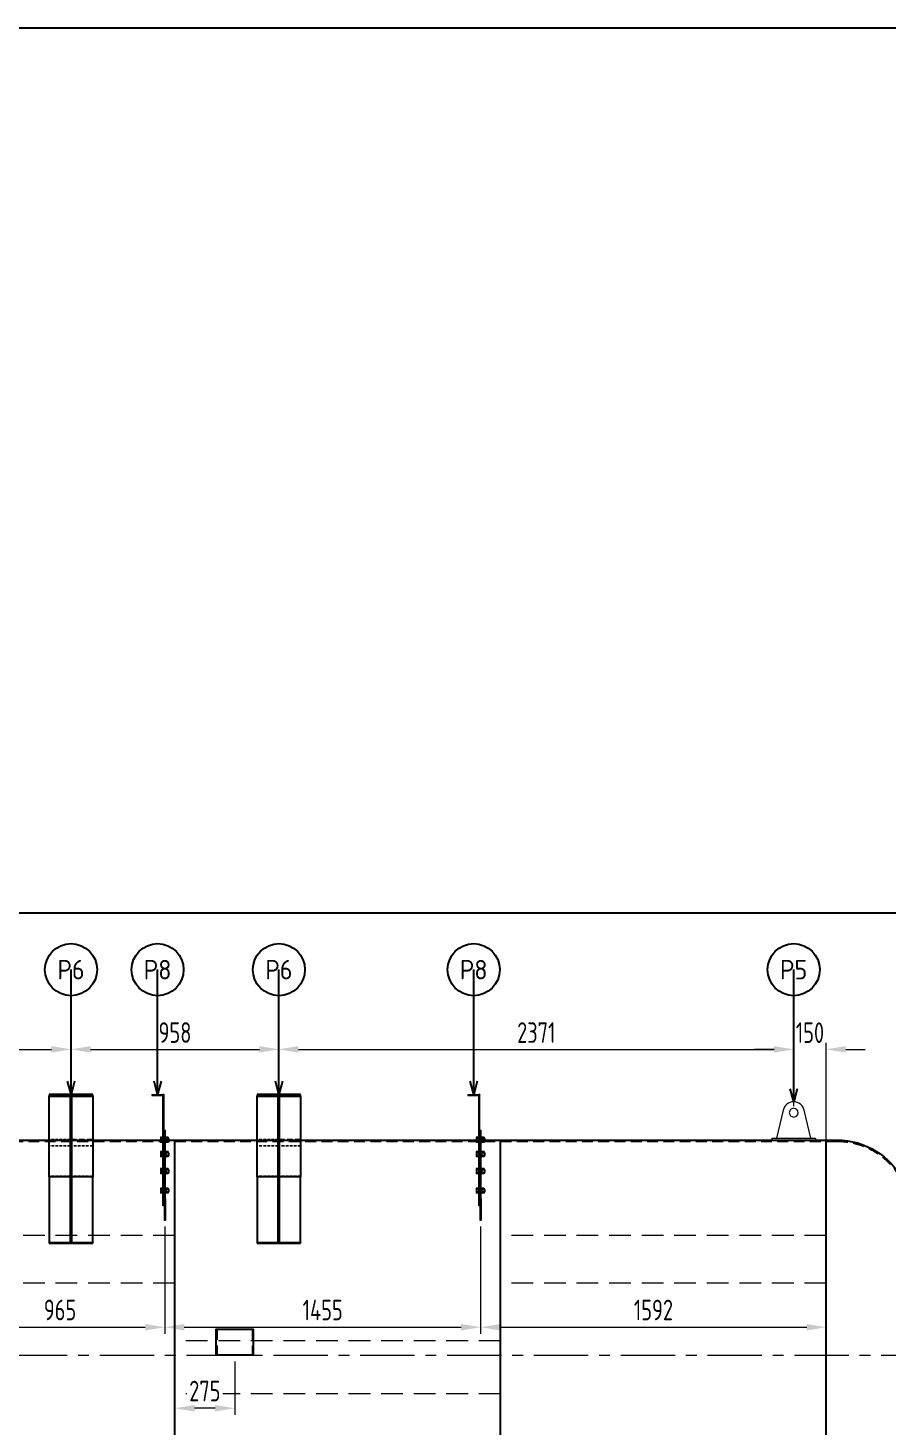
# Model space of a CAD drawing. Header units: millimetres. Extents: x -46397 to 283259, y -8690 to 23983.
# Drawn here: x 73152 to 77109, y 5397 to 11841 of the extents above; entities that cross this region are included whole.
import ezdxf
from ezdxf import colors
from ezdxf.entities.mleader import LeaderData, LeaderLine
from ezdxf.enums import TextEntityAlignment as Align
from ezdxf.math import Vec2, Vec3

# ---------------------------------------------------------------- set-up
doc = ezdxf.new("R2010")
doc.units = ezdxf.units.MM
for name, pattern in [('CENTER', [2, 1.25, -0.25, 0.25, -0.25]), ('HIDDEN', [0.375, 0.25, -0.125]), ('HIDDENX2', [0.75, 0.5, -0.25])]:
    doc.linetypes.add(name, pattern=pattern)
doc.layers.get('Defpoints').update_dxf_attribs({"lineweight": 0})
for name, color, linetype, lineweight in [('0-Dim', 7, 'Continuous', 0), ('CHUAN NET KHUAT', 4, 'HIDDEN', 0), ('Dtext', 255, 'Continuous', 20), ('DUONGCHINH', 7, 'Continuous', 25), ('DUONGTAM', 1, 'CENTER', 0), ('Long_AM_Visible', 30, 'Continuous', 25), ('PHANTOM 2', 8, 'Continuous', 0), ('Standard', 7, 'Continuous', 0)]:
    doc.layers.add(name, color=color, linetype=linetype, lineweight=lineweight)
doc.styles.add('Chu va so', font='arial.ttf')
doc.styles.add('GHI CHÚ 1', font='isocp_IV25.ttf', dxfattribs={"width": 0.8})
doc.styles.add('Long_Text', font='isocp.shx', dxfattribs={"width": 0.7})
doc.styles.get("Standard").update_dxf_attribs({"font": 'isocp.shx', "width": 0.8})
doc.styles.add('TCVN', font='arial.ttf')
doc.dimstyles.new('1-30SCALE', dxfattribs={"dimtxt": 75, "dimasz": 75, "dimexe": 37.5, "dimexo": 30, "dimgap": 30, "dimtad": 1, "dimtoh": 1, "dimdec": 0, "dimdsep": 46, "dimtxsty": 'GHI CHÚ 1', "dimcen": 0.09, "dimclrd": 256, "dimclre": 256, "dimclrt": 2, "dimadec": 0, "dimazin": 0, "dimtfac": 1, "dimtdec": 0, "dimtofl": 0, "dimtmove": 0, "dimatfit": 3, "dimfxl": 1, "dimlwd": 0, "dimlwe": 0, "dimarcsym": 0})

# ---------------------------------------------------------------- blocks, each defined once
blk = doc.blocks.new('A$Cb6d5b212')
at = {"color": 2, "linetype": 'Continuous', "lineweight": 0, "ltscale": 10, "extrusion": (2.28848e-17, 1, 0)}
for p, q in [((0, -990), (0, 990)), ((1500, -990), (1500, 990))]:
    blk.add_line(p, q, dxfattribs=at)
at = {"layer": 'CHUAN NET KHUAT', "color": 3, "linetype": 'HIDDENX2', "lineweight": 0, "ltscale": 100, "extrusion": (2.28848e-17, 1, 0)}
for p, q in [((-1500, 985), (0, 985)), ((0, 985), (1500, 985)), ((1500, 985), (3000, 985)), ((3000, 985), (3050, 985))]:
    blk.add_line(p, q, dxfattribs=at)
at = {"layer": 'CHUAN NET KHUAT', "color": 3, "linetype": 'HIDDENX2', "lineweight": 0, "ltscale": 200}
for p, q in [((0, 550.6), (-1500, 550.6)), ((3000, 550.6), (1500, 550.6)), ((0, 332), (-1500, 332)), ((3000, 332), (1500, 332))]:
    blk.add_line(p, q, dxfattribs=at)
at = {"layer": 'CHUAN NET KHUAT', "color": 4, "linetype": 'HIDDENX2', "lineweight": 0, "ltscale": 200}
for p, q in [((1500, 65.4), (0, 65.4)), ((1500, -178.9), (0, -178.9))]:
    blk.add_line(p, q, dxfattribs=at)
at = {"layer": 'CHUAN NET KHUAT', "color": 3, "linetype": 'HIDDENX2', "lineweight": 0, "ltscale": 100, "extrusion": (0, 0, -1)}
blk.add_arc((-3050, 650.1), 334.9, 90, 153.12441, dxfattribs=at)
at = {"layer": 'DUONGCHINH', "color": 2, "ltscale": 10, "extrusion": (2.28848e-17, 1, 0)}
for p, q in [((-1500, 990), (0, 990)), ((0, -990), (0, 990)), ((0, 990), (1500, 990)), ((1500, 990), (3000, 990)), ((1500, -990), (1500, 990)), ((3000, -991), (3000, 991)), ((3000, 991), (3050, 991))]:
    blk.add_line(p, q, dxfattribs=at)
at = {"layer": 'DUONGCHINH', "color": 2, "ltscale": 10, "extrusion": (0, 0, -1)}
blk.add_arc((-3050, 650.1), 340.9, 90, 153.12441, dxfattribs=at)
at = {"layer": 'DUONGTAM', "ltscale": 200}
blk.add_line((-3546.2, 0), (3546.2, 0), dxfattribs=at)
blk = doc.blocks.new('A$Cd98a78a3')
at = {"color": 7, "linetype": 'Continuous', "lineweight": 0, "ltscale": 10, "extrusion": (2.28848e-17, 1, 0)}
for p, q in [((-106, 1202), (-106, 1196)), ((-106, 1202), (-56, 1202)), ((-106, 1196), (-58, 1196)), ((-56, 1202), (-56, 1202)), ((-52, 1202), (-56, 1202)), ((-52, 1202), (-56, 1202)), ((-56, 1151.8), (-56, 1194)), ((-50, 1200), (-50, 1200)), ((-50, 1151.8), (-50, 1200)), ((1349, 1202), (1349, 1196)), ((1349, 1202), (1399, 1202)), ((1349, 1196), (1397, 1196)), ((1399, 1202), (1399, 1202)), ((1403, 1202), (1399, 1202)), ((1403, 1202), (1399, 1202)), ((1399, 1151.8), (1399, 1194)), ((1405, 1200), (1405, 1200)), ((1405, 1151.8), (1405, 1200)), ((-56, 688), (-56, 1151.8)), ((-50, 1151.8), (-56, 1151.8)), ((-50, 688), (-50, 1151.8)), ((1399, 688), (1399, 1151.8)), ((1405, 1151.8), (1399, 1151.8)), ((1405, 688), (1405, 1151.8)), ((2801.4, 1129.1), (2770.6, 1000)), ((2929.4, 1000), (2898.6, 1129.1)), ((-50, 1036.6), (-44, 1036.6)), ((-44, 720.7), (-44, 1036.6)), ((1405, 1036.6), (1411, 1036.6)), ((1411, 720.7), (1411, 1036.6)), ((-67, 1004.2), (-67, 998.2)), ((-59, 1004.2), (-67, 1004.2)), ((-67, 998.2), (-67, 986.3)), ((-59, 998.2), (-67, 998.2)), ((-67, 986.3), (-67, 980.3)), ((-59, 986.3), (-67, 986.3)), ((-59, 980.3), (-67, 980.3)), ((-59, 980.3), (-59, 1004.3)), ((-59, 1004.3), (-56, 1004.3)), ((-59, 980.3), (-56, 980.3)), ((-44, 1004.3), (-41, 1004.3)), ((-44, 980.3), (-41, 980.3)), ((-41, 1004.3), (-41, 980.3)), ((-31, 1004.2), (-41, 1004.2)), ((-31, 998.2), (-41, 998.2)), ((-31, 986.3), (-41, 986.3)), ((-31, 980.3), (-41, 980.3)), ((-31, 1004.2), (-31, 998.2)), ((-31, 998.3), (-26, 998.3)), ((-31, 998.2), (-31, 986.3)), ((-31, 986.3), (-31, 980.3)), ((-31, 986.3), (-26, 986.3)), ((-26, 986.3), (-26, 998.3)), ((1388, 1004.2), (1388, 998.2)), ((1396, 1004.2), (1388, 1004.2)), ((1388, 998.2), (1388, 986.3)), ((1396, 998.2), (1388, 998.2)), ((1388, 986.3), (1388, 980.3)), ((1396, 986.3), (1388, 986.3)), ((1396, 980.3), (1388, 980.3)), ((1396, 980.3), (1396, 1004.3)), ((1396, 1004.3), (1399, 1004.3)), ((1396, 980.3), (1399, 980.3)), ((1411, 1004.3), (1414, 1004.3)), ((1411, 980.3), (1414, 980.3)), ((1414, 1004.3), (1414, 980.3)), ((1424, 1004.2), (1414, 1004.2)), ((1424, 998.2), (1414, 998.2)), ((1424, 986.3), (1414, 986.3)), ((1424, 980.3), (1414, 980.3)), ((1424, 1004.2), (1424, 998.2)), ((1424, 998.3), (1429, 998.3)), ((1424, 998.2), (1424, 986.3)), ((1424, 986.3), (1424, 980.3)), ((1424, 986.3), (1429, 986.3)), ((1429, 986.3), (1429, 998.3)), ((2750, 1000), (2750, 998.8)), ((2750, 1000), (2770.6, 1000)), ((2950, 998.8), (2750, 998.8)), ((2750, 998.8), (2750, 988.7)), ((2750, 988.7), (2950, 988.7)), ((2770.6, 1000), (2929.4, 1000)), ((2929.4, 1000), (2950, 1000)), ((2950, 998.8), (2950, 1000)), ((2950, 998.8), (2950, 988.7)), ((-67, 938.4), (-67, 932.4)), ((-59, 938.4), (-67, 938.4)), ((-67, 932.4), (-67, 920.4)), ((-59, 932.4), (-67, 932.4)), ((-67, 920.4), (-67, 914.4)), ((-59, 920.4), (-67, 920.4)), ((-59, 914.4), (-67, 914.4)), ((-59, 914.4), (-59, 938.4)), ((-59, 938.4), (-56, 938.4)), ((-59, 914.4), (-56, 914.4)), ((-44, 938.4), (-41, 938.4)), ((-44, 914.4), (-41, 914.4)), ((-31, 938.4), (-41, 938.4)), ((-41, 938.4), (-41, 914.4)), ((-31, 932.4), (-41, 932.4)), ((-31, 920.4), (-41, 920.4)), ((-31, 914.4), (-41, 914.4)), ((-31, 938.4), (-31, 932.4)), ((-31, 932.4), (-31, 920.4)), ((-31, 932.4), (-26, 932.4)), ((-31, 920.4), (-31, 914.4)), ((-31, 920.4), (-26, 920.4)), ((-26, 920.4), (-26, 932.4)), ((1388, 938.4), (1388, 932.4)), ((1396, 938.4), (1388, 938.4)), ((1388, 932.4), (1388, 920.4)), ((1396, 932.4), (1388, 932.4)), ((1388, 920.4), (1388, 914.4)), ((1396, 920.4), (1388, 920.4)), ((1396, 914.4), (1388, 914.4)), ((1396, 914.4), (1396, 938.4)), ((1396, 938.4), (1399, 938.4)), ((1396, 914.4), (1399, 914.4)), ((1411, 938.4), (1414, 938.4)), ((1411, 914.4), (1414, 914.4)), ((1424, 938.4), (1414, 938.4)), ((1414, 938.4), (1414, 914.4)), ((1424, 932.4), (1414, 932.4)), ((1424, 920.4), (1414, 920.4)), ((1424, 914.4), (1414, 914.4)), ((1424, 938.4), (1424, 932.4)), ((1424, 932.4), (1424, 920.4)), ((1424, 932.4), (1429, 932.4)), ((1424, 920.4), (1424, 914.4)), ((1424, 920.4), (1429, 920.4)), ((1429, 920.4), (1429, 932.4)), ((-67, 860), (-67, 854)), ((-59, 860), (-67, 860)), ((-67, 854), (-67, 842)), ((-59, 854), (-67, 854)), ((-67, 842), (-67, 836)), ((-59, 842), (-67, 842)), ((-59, 836), (-59, 860)), ((-59, 860), (-56, 860)), ((-44, 860), (-41, 860)), ((-31, 860), (-41, 860)), ((-41, 860), (-41, 836)), ((-31, 854), (-41, 854)), ((-31, 842), (-41, 842)), ((-31, 860), (-31, 854)), ((-31, 854), (-31, 842)), ((-31, 854), (-26, 854)), ((-31, 842), (-31, 836)), ((-31, 842), (-26, 842)), ((-26, 842), (-26, 854)), ((1388, 860), (1388, 854)), ((1396, 860), (1388, 860)), ((1388, 854), (1388, 842)), ((1396, 854), (1388, 854)), ((1388, 842), (1388, 836)), ((1396, 842), (1388, 842)), ((1396, 836), (1396, 860)), ((1396, 860), (1399, 860)), ((1411, 860), (1414, 860)), ((1424, 860), (1414, 860)), ((1414, 860), (1414, 836)), ((1424, 854), (1414, 854)), ((1424, 842), (1414, 842)), ((1424, 860), (1424, 854)), ((1424, 854), (1424, 842)), ((1424, 854), (1429, 854)), ((1424, 842), (1424, 836)), ((1424, 842), (1429, 842)), ((1429, 842), (1429, 854)), ((-59, 836), (-67, 836)), ((-59, 836), (-56, 836)), ((-44, 836), (-41, 836)), ((-31, 836), (-41, 836)), ((1396, 836), (1388, 836)), ((1396, 836), (1399, 836)), ((1411, 836), (1414, 836)), ((1424, 836), (1414, 836)), ((-67, 770.1), (-67, 764.1)), ((-59, 770.1), (-67, 770.1)), ((-67, 764.1), (-67, 752.2)), ((-59, 764.1), (-67, 764.1)), ((-67, 752.2), (-67, 746.2)), ((-59, 752.2), (-67, 752.2)), ((-59, 746.2), (-67, 746.2)), ((-59, 746.1), (-59, 770.1)), ((-59, 770.1), (-56, 770.1)), ((-59, 746.1), (-56, 746.1)), ((-50, 720.7), (-50, 622.7)), ((-50, 720.7), (-44, 720.7)), ((-44, 770.1), (-41, 770.1)), ((-44, 746.1), (-41, 746.1)), ((-44, 720.7), (-44, 622.7)), ((-31, 770.1), (-41, 770.1)), ((-41, 770.1), (-41, 746.1)), ((-31, 764.1), (-41, 764.1)), ((-31, 752.2), (-41, 752.2)), ((-31, 746.2), (-41, 746.2)), ((-31, 770.1), (-31, 764.1)), ((-31, 764.1), (-26, 764.1)), ((-31, 764.1), (-31, 752.2)), ((-31, 752.2), (-31, 746.2)), ((-31, 752.1), (-26, 752.1)), ((-26, 752.1), (-26, 764.1)), ((1388, 770.1), (1388, 764.1)), ((1396, 770.1), (1388, 770.1)), ((1388, 764.1), (1388, 752.2)), ((1396, 764.1), (1388, 764.1)), ((1388, 752.2), (1388, 746.2)), ((1396, 752.2), (1388, 752.2)), ((1396, 746.2), (1388, 746.2)), ((1396, 746.1), (1396, 770.1)), ((1396, 770.1), (1399, 770.1)), ((1396, 746.1), (1399, 746.1)), ((1405, 720.7), (1405, 622.7)), ((1405, 720.7), (1411, 720.7)), ((1411, 770.1), (1414, 770.1)), ((1411, 746.1), (1414, 746.1)), ((1411, 720.7), (1411, 622.7)), ((1424, 770.1), (1414, 770.1)), ((1414, 770.1), (1414, 746.1)), ((1424, 764.1), (1414, 764.1)), ((1424, 752.2), (1414, 752.2)), ((1424, 746.2), (1414, 746.2)), ((1424, 770.1), (1424, 764.1)), ((1424, 764.1), (1429, 764.1)), ((1424, 764.1), (1424, 752.2)), ((1424, 752.2), (1424, 746.2)), ((1424, 752.1), (1429, 752.1)), ((1429, 752.1), (1429, 764.1)), ((-50, 688), (-56, 688)), ((1405, 688), (1399, 688)), ((-50, 622.7), (-44, 622.7)), ((1405, 622.7), (1411, 622.7))]:
    blk.add_line(p, q, dxfattribs=at)
at = {"color": 4, "linetype": 'HIDDENX2', "lineweight": 0, "ltscale": 10, "extrusion": (2.28848e-17, 1, 0)}
for p, q in [((-50, 1001.5), (-56, 1001.5)), ((-50, 999.3), (-56, 999.3)), ((-56, 998.3), (-31, 998.3)), ((-56, 986.3), (-31, 986.3)), ((-50, 985.3), (-56, 985.3)), ((-44, 999.3), (-50, 999.3)), ((-44, 985.3), (-50, 985.3)), ((-31, 998.3), (-44, 998.3)), ((-31, 986.3), (-44, 986.3)), ((1405, 1001.5), (1399, 1001.5)), ((1405, 999.3), (1399, 999.3)), ((1399, 998.3), (1424, 998.3)), ((1399, 986.3), (1424, 986.3)), ((1405, 985.3), (1399, 985.3)), ((1411, 999.3), (1405, 999.3)), ((1411, 985.3), (1405, 985.3)), ((1424, 998.3), (1411, 998.3)), ((1424, 986.3), (1411, 986.3)), ((2750, 990), (2950, 990)), ((-50, 933.4), (-56, 933.4)), ((-56, 932.4), (-31, 932.4)), ((-56, 920.4), (-31, 920.4)), ((-50, 919.4), (-56, 919.4)), ((-44, 933.4), (-50, 933.4)), ((-50, 928.6), (-44, 928.6)), ((-44, 919.4), (-50, 919.4)), ((-31, 932.4), (-44, 932.4)), ((-31, 920.4), (-44, 920.4)), ((1405, 933.4), (1399, 933.4)), ((1399, 932.4), (1424, 932.4)), ((1399, 920.4), (1424, 920.4)), ((1405, 919.4), (1399, 919.4)), ((1405, 962.8), (1411, 962.8)), ((1411, 933.4), (1405, 933.4)), ((1411, 919.4), (1405, 919.4)), ((1424, 932.4), (1411, 932.4)), ((1424, 920.4), (1411, 920.4)), ((-50, 855), (-56, 855)), ((-56, 854), (-31, 854)), ((-56, 842), (-31, 842)), ((-50, 841), (-56, 841)), ((-44, 855), (-50, 855)), ((-44, 841), (-50, 841)), ((-31, 854), (-44, 854)), ((-31, 842), (-44, 842)), ((1405, 855), (1399, 855)), ((1399, 854), (1424, 854)), ((1399, 842), (1424, 842)), ((1405, 841), (1399, 841)), ((1411, 855), (1405, 855)), ((1411, 841), (1405, 841)), ((1424, 854), (1411, 854)), ((1424, 842), (1411, 842)), ((-50, 765.1), (-56, 765.1)), ((-56, 764.1), (-31, 764.1)), ((-56, 752.1), (-31, 752.1)), ((-50, 751.1), (-56, 751.1)), ((-44, 765.1), (-50, 765.1)), ((-44, 751.1), (-50, 751.1)), ((-31, 764.1), (-44, 764.1)), ((-31, 752.1), (-44, 752.1)), ((1405, 765.1), (1399, 765.1)), ((1399, 764.1), (1424, 764.1)), ((1399, 752.1), (1424, 752.1)), ((1405, 751.1), (1399, 751.1)), ((1411, 765.1), (1405, 765.1)), ((1411, 751.1), (1405, 751.1)), ((1424, 764.1), (1411, 764.1)), ((1424, 752.1), (1411, 752.1))]:
    blk.add_line(p, q, dxfattribs=at)
at = {"color": 7, "linetype": 'Continuous', "lineweight": 0, "ltscale": 10, "extrusion": (0, 0, -1)}
blk.add_circle((-2850, 1117.5), 20, dxfattribs=at)
at = {"color": 7, "linetype": 'Continuous', "lineweight": 0, "ltscale": 10}
for centre, radius, start, end in [((-58, 1194), 2, 0, 90), ((1397, 1194), 2, 0, 90), ((2850, 1117.5), 50, 13.38459, 166.58932)]:
    blk.add_arc(centre, radius, start, end, dxfattribs=at)
for centre in [(-52, 1200), (1403, 1200)]:
    blk.add_ellipse(centre, major_axis=(-2, 0), ratio=0.999995, start_param=-3.141593, end_param=-1.570796, dxfattribs=at)
at = {"color": 7, "linetype": 'Continuous', "lineweight": 0, "ltscale": 10, "extrusion": (0, 0, -1)}
for centre in [(-52, 1200), (1403, 1200)]:
    blk.add_ellipse(centre, major_axis=(0, 2), ratio=1, start_param=0, end_param=1.570796, dxfattribs=at)
blk = doc.blocks.new('*D240')
at = {"layer": 'Defpoints', "color": 0, "transparency": 16777216}
for p in [(73350.5, 7132.8), (73350.5, 6925.5, -1.5), (70979.3, 6841, -1.5)]:
    blk.add_point(p, dxfattribs=at)
at = {"layer": 'PHANTOM 2', "linetype": 'Continuous', "lineweight": 0, "transparency": 16777216}
for p, q in [((70979.3, 6871), (70979.3, 7162.8)), ((73350.5, 6955.5), (73350.5, 7162.8)), ((71069.3, 7132.8), (73260.5, 7132.8))]:
    blk.add_line(p, q, dxfattribs=at)
at = {"layer": 'PHANTOM 2', "transparency": 16777216}
for points in [[(71069.3, 7147.8), (71069.3, 7117.8), (70979.3, 7132.8)], [(73260.5, 7147.8), (73260.5, 7117.8), (73350.5, 7132.8)]]:
    blk.add_solid(points, dxfattribs=at)
at = {"layer": 'PHANTOM 2', "color": 2, "transparency": 16777216, "insert": (71663.2, 7210.2), "char_height": 95, "attachment_point": 5, "style": 'GHI CHÚ 1'}
blk.add_mtext('2371', dxfattribs=at)
blk = doc.blocks.new('*D241')
at = {"layer": 'Defpoints', "color": 0, "transparency": 16777216}
for p in [(74308.1, 7132.8), (73350.5, 6925.5, -1.5), (74308.1, 6917.5, -1.5)]:
    blk.add_point(p, dxfattribs=at)
at = {"layer": 'PHANTOM 2', "linetype": 'Continuous', "lineweight": 0, "transparency": 16777216}
for p, q in [((73350.5, 6955.5), (73350.5, 7162.8)), ((74308.1, 6947.5), (74308.1, 7162.8)), ((73440.5, 7132.8), (74218.1, 7132.8))]:
    blk.add_line(p, q, dxfattribs=at)
at = {"layer": 'PHANTOM 2', "transparency": 16777216}
for points in [[(73440.5, 7147.8), (73440.5, 7117.8), (73350.5, 7132.8)], [(74218.1, 7147.8), (74218.1, 7117.8), (74308.1, 7132.8)]]:
    blk.add_solid(points, dxfattribs=at)
at = {"layer": 'PHANTOM 2', "color": 2, "transparency": 16777216, "insert": (73829.3, 7210.3), "char_height": 95, "attachment_point": 5, "style": 'GHI CHÚ 1'}
blk.add_mtext('958', dxfattribs=at)
blk = doc.blocks.new('*D242')
at = {"layer": 'Defpoints', "color": 0, "transparency": 16777216}
for p in [(76679.3, 7132.8), (74308.1, 6917.5, -1.5), (76679.3, 6841, -1.5)]:
    blk.add_point(p, dxfattribs=at)
at = {"layer": 'PHANTOM 2', "linetype": 'Continuous', "lineweight": 0, "transparency": 16777216}
for p, q in [((74308.1, 6947.5), (74308.1, 7162.8)), ((76679.3, 6871), (76679.3, 7162.8)), ((74398.1, 7132.8), (76589.3, 7132.8))]:
    blk.add_line(p, q, dxfattribs=at)
at = {"layer": 'PHANTOM 2', "transparency": 16777216}
for points in [[(74398.1, 7147.8), (74398.1, 7117.8), (74308.1, 7132.8)], [(76589.3, 7147.8), (76589.3, 7117.8), (76679.3, 7132.8)]]:
    blk.add_solid(points, dxfattribs=at)
at = {"layer": 'PHANTOM 2', "color": 2, "transparency": 16777216, "insert": (75493.7, 7210.3), "char_height": 95, "attachment_point": 5, "style": 'GHI CHÚ 1'}
blk.add_mtext('2371', dxfattribs=at)
blk = doc.blocks.new('*D243')
at = {"layer": 'Defpoints', "color": 0, "transparency": 16777216}
for p in [(76829.3, 7132.8), (76679.3, 6841, -1.5), (76829.3, 6663.5, -1.5)]:
    blk.add_point(p, dxfattribs=at)
at = {"layer": 'PHANTOM 2', "linetype": 'Continuous', "lineweight": 0, "transparency": 16777216}
for p, q in [((76679.3, 6871), (76679.3, 7162.8)), ((76829.3, 6693.5), (76829.3, 7162.8)), ((76589.3, 7132.8), (76499.3, 7132.8)), ((76919.3, 7132.8), (77009.3, 7132.8))]:
    blk.add_line(p, q, dxfattribs=at)
at = {"layer": 'PHANTOM 2', "transparency": 16777216}
for points in [[(76589.3, 7147.8), (76589.3, 7117.8), (76679.3, 7132.8)], [(76919.3, 7147.8), (76919.3, 7117.8), (76829.3, 7132.8)]]:
    blk.add_solid(points, dxfattribs=at)
at = {"layer": 'PHANTOM 2', "color": 2, "transparency": 16777216, "insert": (76754.2, 7209.9), "char_height": 95, "attachment_point": 5, "style": 'GHI CHÚ 1'}
blk.add_mtext('150', dxfattribs=at)
blk = doc.blocks.new('_TagCircle')
at = {"color": 0, "linetype": 'ByBlock', "lineweight": -2, "transparency": 16777216}
blk.add_circle((0, 0), 4, dxfattribs=at)
at = {"layer": 'Long_AM_Visible', "color": 0, "transparency": 16777216, "style": 'Long_Text'}
blk.add_attdef('TAGNUMBER', text='', height=3, dxfattribs=at).set_placement((0, -1.5), align=Align.CENTER)
blk = doc.blocks.new('_Open30')
at = {"color": 0, "linetype": 'ByBlock', "lineweight": -2}
for p, q in [((-1, 0.27), (0, 0)), ((0, 0), (-1, -0.27)), ((0, 0), (-1, 0))]:
    blk.add_line(p, q, dxfattribs=at)
blk = doc.blocks.new('*D270')
at = {"layer": 'Defpoints', "color": 0, "transparency": 16777216}
for p in [(73829.3, 5843.5, -1.5), (74104.3, 5723.5, -1.5), (73829.3, 5478.6)]:
    blk.add_point(p, dxfattribs=at)
at = {"layer": 'PHANTOM 2', "linetype": 'Continuous', "lineweight": 0, "transparency": 16777216}
for p, q in [((73829.3, 5813.5), (73829.3, 5448.6)), ((74104.3, 5693.5), (74104.3, 5448.6)), ((74014.3, 5478.6), (73919.3, 5478.6))]:
    blk.add_line(p, q, dxfattribs=at)
at = {"layer": 'PHANTOM 2', "transparency": 16777216}
for points in [[(73919.3, 5493.6), (73919.3, 5463.6), (73829.3, 5478.6)], [(74014.3, 5493.6), (74014.3, 5463.6), (74104.3, 5478.6)]]:
    blk.add_solid(points, dxfattribs=at)
at = {"layer": 'PHANTOM 2', "color": 2, "transparency": 16777216, "insert": (73966.8, 5557.9), "char_height": 95, "attachment_point": 5, "style": 'GHI CHÚ 1', "bg_fill": 3, "box_fill_scale": 1.1, "bg_fill_color": 256, "bg_fill_true_color": 13158600, "bg_fill_transparency": 0}
blk.add_mtext('275', dxfattribs=at)
blk = doc.blocks.new('SD2-1')
at = {"layer": 'CHUAN NET KHUAT', "ltscale": 50, "extrusion": (2.28848e-17, 1, 0)}
for p, q in [((198.3, 478.3), (101.3, 478.3)), ((301.3, 474.3), (101.3, 474.3)), ((198.3, 449.3), (101.3, 449.3)), ((198.3, 447.8), (101.3, 447.8)), ((301.3, 449.3), (204.3, 449.3)), ((301.3, 447.8), (204.3, 447.8)), ((198.3, 309.6), (101.3, 309.6)), ((301.3, 309.6), (204.3, 309.6))]:
    blk.add_line(p, q, dxfattribs=at)
at = {"layer": 'CHUAN NET KHUAT', "ltscale": 100, "extrusion": (2.28848e-17, 1, 0)}
blk.add_line((301.3, 478.3), (204.3, 478.3), dxfattribs=at)
at = {"layer": 'DUONGCHINH', "extrusion": (2.28848e-17, 1, 0)}
for p, q in [((301.3, 686.3), (101.3, 686.3)), ((101.3, 686.3), (101.3, 678.3)), ((101.3, 678.3), (301.3, 678.3)), ((101.3, 305.6), (101.3, 678.3)), ((198.3, 35.8), (198.3, 678.3)), ((204.3, 35.8), (204.3, 678.3)), ((301.3, 678.3), (301.3, 686.3)), ((301.3, 678.3), (301.3, 305.6)), ((101.3, 305.6), (101.3, 2.1)), ((198.3, 305.6), (101.3, 305.6)), ((301.3, 305.6), (204.3, 305.6)), ((301.3, 2.1), (301.3, 305.6)), ((101.3, 0), (101.3, 2.1)), ((301.3, 2.1), (101.3, 2.1)), ((101.3, 0), (301.3, 0)), ((198.3, 8.7), (198.3, 35.8)), ((204.3, 35.8), (198.3, 35.8)), ((204.3, 8.7), (198.3, 8.7)), ((204.3, 8.7), (204.3, 35.8)), ((301.3, 2.1), (301.3, 0))]:
    blk.add_line(p, q, dxfattribs=at)
blk = doc.blocks.new('*D1656')
at = {"layer": 'Defpoints', "color": 0, "transparency": 16777216}
for p in [(72817.3, 6503.2, -1.5), (73782.3, 6346.2, -1.5), (73782.3, 5852)]:
    blk.add_point(p, dxfattribs=at)
at = {"layer": 'PHANTOM 2', "linetype": 'Continuous', "lineweight": 0, "transparency": 16777216}
for p, q in [((72817.3, 6473.2), (72817.3, 5822)), ((73782.3, 6316.2), (73782.3, 5822)), ((72907.3, 5852), (73692.3, 5852))]:
    blk.add_line(p, q, dxfattribs=at)
at = {"layer": 'PHANTOM 2', "transparency": 16777216}
for points in [[(72907.3, 5867), (72907.3, 5837), (72817.3, 5852)], [(73692.3, 5867), (73692.3, 5837), (73782.3, 5852)]]:
    blk.add_solid(points, dxfattribs=at)
at = {"layer": 'PHANTOM 2', "color": 2, "transparency": 16777216, "insert": (73299.8, 5931.7), "char_height": 95, "attachment_point": 5, "style": 'GHI CHÚ 1'}
blk.add_mtext('965', dxfattribs=at)
blk = doc.blocks.new('*D1657')
at = {"layer": 'Defpoints', "color": 0, "transparency": 16777216}
for p in [(73782.3, 6346.2, -1.5), (75237.3, 6346.2, -1.5), (75237.3, 5852)]:
    blk.add_point(p, dxfattribs=at)
at = {"layer": 'PHANTOM 2', "linetype": 'Continuous', "lineweight": 0, "transparency": 16777216}
for p, q in [((73782.3, 6316.2), (73782.3, 5822)), ((75237.3, 6316.2), (75237.3, 5822)), ((73872.3, 5852), (75147.3, 5852))]:
    blk.add_line(p, q, dxfattribs=at)
at = {"layer": 'PHANTOM 2', "transparency": 16777216}
for points in [[(73872.3, 5867), (73872.3, 5837), (73782.3, 5852)], [(75147.3, 5867), (75147.3, 5837), (75237.3, 5852)]]:
    blk.add_solid(points, dxfattribs=at)
at = {"layer": 'PHANTOM 2', "color": 2, "transparency": 16777216, "insert": (74509.8, 5931.3), "char_height": 95, "attachment_point": 5, "style": 'GHI CHÚ 1'}
blk.add_mtext('1455', dxfattribs=at)
blk = doc.blocks.new('*D1658')
at = {"layer": 'Defpoints', "color": 0, "transparency": 16777216}
for p in [(75237.3, 6346.2, -1.5), (76829.3, 5919.1, -1.5), (76829.3, 5852)]:
    blk.add_point(p, dxfattribs=at)
at = {"layer": 'PHANTOM 2', "linetype": 'Continuous', "lineweight": 0, "transparency": 16777216}
for p, q in [((75237.3, 6316.2), (75237.3, 5822)), ((76829.3, 5889.1), (76829.3, 5822)), ((75327.3, 5852), (76739.3, 5852))]:
    blk.add_line(p, q, dxfattribs=at)
at = {"layer": 'PHANTOM 2', "transparency": 16777216}
for points in [[(75327.3, 5867), (75327.3, 5837), (75237.3, 5852)], [(76739.3, 5867), (76739.3, 5837), (76829.3, 5852)]]:
    blk.add_solid(points, dxfattribs=at)
at = {"layer": 'PHANTOM 2', "color": 2, "transparency": 16777216, "insert": (76033.3, 5931.5), "char_height": 95, "attachment_point": 5, "style": 'GHI CHÚ 1'}
blk.add_mtext('1592', dxfattribs=at)
blk = doc.blocks.new('*U1818')
at = {"lineweight": 25}
for points in [[(0, 0), (15925, 0), (15925, 10431.7), (0, 10431.7)], [(0, 0), (12040.9, 0), (12040.9, 10431.7), (0, 10431.7)]]:
    blk.add_lwpolyline(points, close=True, dxfattribs=at)
at = {"layer": 'Dtext', "ltscale": 0.1}
for tag, p, height, style in [('REV_3', (12143.5, 3918.2), 69.4, 'TCVN'), ('FOR_APPROVAL3', (12837.1, 3913.3, -0.6), 83.2, 'TCVN'), ('REV_2', (12143.5, 3659.2), 69.4, 'TCVN'), ('FOR_APPROVAL2', (12837.1, 3654.3, -0.6), 83.2, 'TCVN'), ('FOR_APPROVAL1', (12837.1, 3395.4, -0.6), 83.2, 'TCVN'), ('REV_1', (12143.5, 3400.3), 69.4, 'TCVN'), ('REV_0', (12143.5, 3141.3), 69.4, 'TCVN'), ('NGUOI_VE', (13576.1, 3137.6, -0.6), 83.2, 'TCVN'), ('NGUOI_KIEM_2', (14311.6, 3137.6, -0.7), 83.2, 'TCVN'), ('NGUOI_DUYET', (15200.1, 3137.6, -0.7), 83.2, 'TCVN'), ('1.1_A4', (15244.7, 158, -0.6), 83.2, 'Chu va so'), ('A4_A4', (15521.6, 158, -0.6), 83.2, 'Chu va so'), ('REV.', (15749.7, 158, -0.6), 83.2, 'Chu va so')]:
    blk.add_attdef(tag, p, '', height=height, dxfattribs=dict(at, style=style))
for tag, p, height, style, width in [('NGAY_REV03', (12319.2, 3913.3, -0.6), 72.1, 'TCVN', 0.95), ('NGAY_REV02', (12319.2, 3654.3, -0.6), 72.1, 'TCVN', 0.95), ('NGAY_REV01', (12319.2, 3395.4, -0.6), 72.1, 'TCVN', 0.95), ('NGAY_REV0', (12319.2, 3136.5, -0.7), 72.1, 'TCVN', 0.95), ('DWD.NO', (12312.8, 67.5, -0.6), 111, 'Chu va so', 0.85)]:
    blk.add_attdef(tag, p, '', height=height, dxfattribs=dict(at, style=style, width=width))
at = {"layer": 'Dtext', "lineweight": 25, "ltscale": 0.1, "style": 'Chu va so'}
for tag, p, height in [('PROJECT_CODE', (13114.9, 1304), 166.5), ('TITLE1', (12394, 994.4, -0.6), 111), ('TITLE2', (12394, 733.5, -0.6), 111), ('TITLE3', (12394, 474.5, -0.6), 111)]:
    blk.add_attdef(tag, p, '', height=height, dxfattribs=at)

msp = doc.modelspace()

# ---------------------------------------------------------------- linework, layer by layer
msp.add_lwpolyline([(-5297.58, 11840.68), (283258.8, 11840.68), (283258.8, -8689.89), (-5297.58, -8689.89)], close=True)
at = {"layer": 'CHUAN NET KHUAT', "color": 3, "linetype": 'HIDDENX2', "lineweight": 0, "ltscale": 100, "extrusion": (2.28848e-17, 1, 0)}
for p, q in [((74023.29, 5843.51, -1.5), (74023.29, 5723.51, -1.5)), ((74185.29, 5843.51, -1.5), (74185.29, 5723.51, -1.5))]:
    msp.add_line(p, q, dxfattribs=at)
at = {"layer": 'DUONGCHINH', "color": 2, "ltscale": 10}
msp.add_polyline3d([(74019.29, 5723.51, -1.5), (74019.29, 5843.51, -1.5), (74021.29, 5843.51, -1.5), (74187.29, 5843.51, -1.5), (74189.29, 5843.51, -1.5), (74189.29, 5723.51, -1.5), (74187.29, 5723.51, -1.5), (74021.29, 5723.51, -1.5)], close=True, dxfattribs=at)

# ---------------------------------------------------------------- block references
for p in [(73149.12, 6239.19, -1.5), (74106.79, 6239.19, -1.5)]:
    msp.add_blockref('SD2-1', p)
at = {"layer": 'Standard'}
for name in ['A$Cd98a78a3', 'A$Cb6d5b212']:
    msp.add_blockref(name, (73829.29, 5723.51, -1.5), dxfattribs=at)

# ---------------------------------------------------------------- dimensions: what is measured, and where the dimension line sits
at = {"layer": 'PHANTOM 2'}
for base, p1, p2, picture, middle in [((73350.45, 7132.76), (70979.29, 6841.01, -1.5), (73350.45, 6925.51, -1.5), '*D240', (71663.18, 7132.69)), ((76829.29, 7132.76), (76679.29, 6841.01, -1.5), (76829.29, 6663.5, -1.5), '*D243', (76754.22, 7132.44))]:
    dim = msp.add_linear_dim(base=base, p1=p1, p2=p2, dimstyle='1-30SCALE', override={"dimtxt": 95, "dimasz": 90, "dimexe": 30, "dimtmove": 1}, dxfattribs=at)
    dim.commit()
    dim.dimension.update_dxf_attribs({"geometry": picture, "text_midpoint": middle, "dimtype": 160})
for base, p1, p2, picture, middle in [((74308.12, 7132.76), (73350.45, 6925.51, -1.5), (74308.12, 6917.51, -1.5), '*D241', (73829.29, 7210.26)), ((76679.29, 7132.76), (74308.12, 6917.51, -1.5), (76679.29, 6841.01, -1.5), '*D242', (75493.71, 7210.27)), ((73782.25, 5851.96), (72817.26, 6503.17, -1.5), (73782.25, 6346.22, -1.5), '*D1656', (73299.76, 5931.67)), ((75237.3, 5851.96), (73782.25, 6346.22, -1.5), (75237.3, 6346.22, -1.5), '*D1657', (74509.78, 5931.32)), ((76829.29, 5851.96), (75237.3, 6346.22, -1.5), (76829.29, 5919.13, -1.5), '*D1658', (76033.3, 5931.5))]:
    dim = msp.add_linear_dim(base=base, p1=p1, p2=p2, dimstyle='1-30SCALE', override={"dimtxt": 95, "dimasz": 90, "dimexe": 30, "dimtmove": 1}, dxfattribs=at)
    dim.commit()
    dim.dimension.update_dxf_attribs({"geometry": picture, "text_midpoint": middle})

# ---------------------------------------------------------------- leaders
at = {"layer": '0-Dim', "color": 6}
ml = msp.add_multileader_block('Standard', dxfattribs=at)
ml.set_content('_TagCircle', color=6, scale=30)
ml.set_attribute('TAGNUMBER', 'P6', width=0)
ml.set_leader_properties(color=5)
ml.set_arrow_properties(name='OPEN30')
ml.build(insert=Vec2(0, 0))
ml.multileader.update_dxf_attribs({"has_dogleg": 0, "text_left_attachment_type": 6, "text_right_attachment_type": 6, "dogleg_length": 0.36, "arrow_head_size": 60, "block_connection_type": 1})
ctx = ml.context
ctx.base_point, ctx.char_height, ctx.arrow_head_size, ctx.landing_gap_size, ctx.plane_origin = Vec3(73350.45, 7500.16, -1.5), 56, 60, 1.4, Vec3(73700.07, 7376.89, -1.5)
ctx.left_attachment, ctx.right_attachment, ctx.attachment_type = 6, 6, 1
notes = []
notes.append((ctx, [(1, (1, 1, 0), (73350.09, 7500.16, -1.5), (1, 0), 0.36, [(0, [(73350.45, 6925.51, -1.5)], 0, [])])]))
ctx.block.insert = Vec3(73350.45, 7500.16, -1.5)
ml = msp.add_multileader_block('Standard', dxfattribs=at)
ml.set_content('_TagCircle', color=6, scale=30)
ml.set_attribute('TAGNUMBER', 'P8', width=0)
ml.set_leader_properties(color=5)
ml.set_arrow_properties(name='OPEN30')
ml.build(insert=Vec2(0, 0))
ml.multileader.update_dxf_attribs({"has_dogleg": 0, "text_left_attachment_type": 6, "text_right_attachment_type": 6, "dogleg_length": 0.36, "arrow_head_size": 60, "block_connection_type": 1})
ctx = ml.context
ctx.base_point, ctx.char_height, ctx.arrow_head_size, ctx.landing_gap_size, ctx.plane_origin = Vec3(73749.28, 7500.16, -1.5), 56, 60, 1.4, Vec3(74098.9, 7376.89, -1.5)
ctx.left_attachment, ctx.right_attachment, ctx.attachment_type = 6, 6, 1
notes.append((ctx, [(1, (1, 1, 0), (73748.92, 7500.16, -1.5), (1, 0), 0.36, [(0, [(73749.28, 6925.51, -1.5)], 0, [])])]))
ctx.block.insert = Vec3(73749.28, 7500.16, -1.5)
ml = msp.add_multileader_block('Standard', dxfattribs=at)
ml.set_content('_TagCircle', color=6, scale=30)
ml.set_attribute('TAGNUMBER', 'P6', width=0)
ml.set_leader_properties(color=5)
ml.set_arrow_properties(name='OPEN30')
ml.build(insert=Vec2(0, 0))
ml.multileader.update_dxf_attribs({"has_dogleg": 0, "text_left_attachment_type": 6, "text_right_attachment_type": 6, "dogleg_length": 0.36, "arrow_head_size": 60, "block_connection_type": 1})
ctx = ml.context
ctx.base_point, ctx.char_height, ctx.arrow_head_size, ctx.landing_gap_size, ctx.plane_origin = Vec3(74308.12, 7500.16, -1.5), 56, 60, 1.4, Vec3(74657.74, 7376.89, -1.5)
ctx.left_attachment, ctx.right_attachment, ctx.attachment_type = 6, 6, 1
notes.append((ctx, [(1, (1, 1, 0), (74307.76, 7500.16, -1.5), (1, 0), 0.36, [(0, [(74308.12, 6925.51, -1.5)], 0, [])])]))
ctx.block.insert = Vec3(74308.12, 7500.16, -1.5)
ml = msp.add_multileader_block('Standard', dxfattribs=at)
ml.set_content('_TagCircle', color=6, scale=30)
ml.set_attribute('TAGNUMBER', 'P8', width=0)
ml.set_leader_properties(color=5)
ml.set_arrow_properties(name='OPEN30')
ml.build(insert=Vec2(0, 0))
ml.multileader.update_dxf_attribs({"has_dogleg": 0, "text_left_attachment_type": 6, "text_right_attachment_type": 6, "dogleg_length": 0.36, "arrow_head_size": 60, "block_connection_type": 1})
ctx = ml.context
ctx.base_point, ctx.char_height, ctx.arrow_head_size, ctx.landing_gap_size, ctx.plane_origin = Vec3(75205.23, 7500.16, -1.5), 56, 60, 1.4, Vec3(75554.85, 7376.89, -1.5)
ctx.left_attachment, ctx.right_attachment, ctx.attachment_type = 6, 6, 1
notes.append((ctx, [(1, (1, 1, 0), (75204.87, 7500.16, -1.5), (1, 0), 0.36, [(0, [(75205.23, 6925.51, -1.5)], 0, [])])]))
ctx.block.insert = Vec3(75205.23, 7500.16, -1.5)
ml = msp.add_multileader_block('Standard', dxfattribs=at)
ml.set_content('_TagCircle', color=6, scale=30)
ml.set_attribute('TAGNUMBER', 'P5', width=0)
ml.set_leader_properties(color=5)
ml.set_arrow_properties(name='OPEN30')
ml.build(insert=Vec2(0, 0))
ml.multileader.update_dxf_attribs({"has_dogleg": 0, "text_left_attachment_type": 6, "text_right_attachment_type": 6, "dogleg_length": 0.36, "arrow_head_size": 60, "block_connection_type": 1})
ctx = ml.context
ctx.base_point, ctx.char_height, ctx.arrow_head_size, ctx.landing_gap_size, ctx.plane_origin = Vec3(76679.31, 7500.16, -1.5), 56, 60, 1.4, Vec3(77028.93, 7376.89, -1.5)
ctx.left_attachment, ctx.right_attachment, ctx.attachment_type = 6, 6, 1
notes.append((ctx, [(1, (1, 1, 0), (76678.95, 7500.16, -1.5), (1, 0), 0.36, [(0, [(76679.31, 6891.01, -1.5)], 0, [])])]))
ctx.block.insert = Vec3(76679.31, 7500.16, -1.5)
for ctx, leaders in notes:
    for number, flags, end, landing, length, lines in leaders:
        leader = LeaderData()
        leader.index, (leader.has_last_leader_line, leader.has_dogleg_vector, leader.attachment_direction) = number, flags
        leader.last_leader_point, leader.dogleg_vector, leader.dogleg_length = Vec3(end), Vec3(landing), length
        for number, points, colour, breaks in lines:
            line = LeaderLine()
            line.index, line.vertices, line.color, line.breaks = number, Vec3.list(points), colors.encode_raw_color(colour), breaks
            leader.lines.append(line)
        ctx.leaders.append(leader)

# ---------------------------------------------------------------- next in the draw order: block references
at = {"xscale": 0.9084576280678549, "yscale": 0.9084576280678549, "zscale": 0.9084576280678549}
msp.add_blockref('*U1818', (70069.73, -1716.39), dxfattribs=at)

# ---------------------------------------------------------------- next in the draw order: dimensions: what is measured, and where the dimension line sits
at = {"layer": 'PHANTOM 2'}
dim = msp.add_linear_dim(base=(73829.29, 5478.56), p1=(74104.29, 5723.51, -1.5), p2=(73829.29, 5843.51, -1.5), dimstyle='1-30SCALE', override={"dimtxt": 95, "dimasz": 90, "dimexe": 30, "dimtmove": 1, "dimtfill": 1}, dxfattribs=at)
dim.commit()
dim.dimension.update_dxf_attribs({"geometry": '*D270', "text_midpoint": (73966.79, 5557.93)})

doc.saveas('drawing.dxf')
